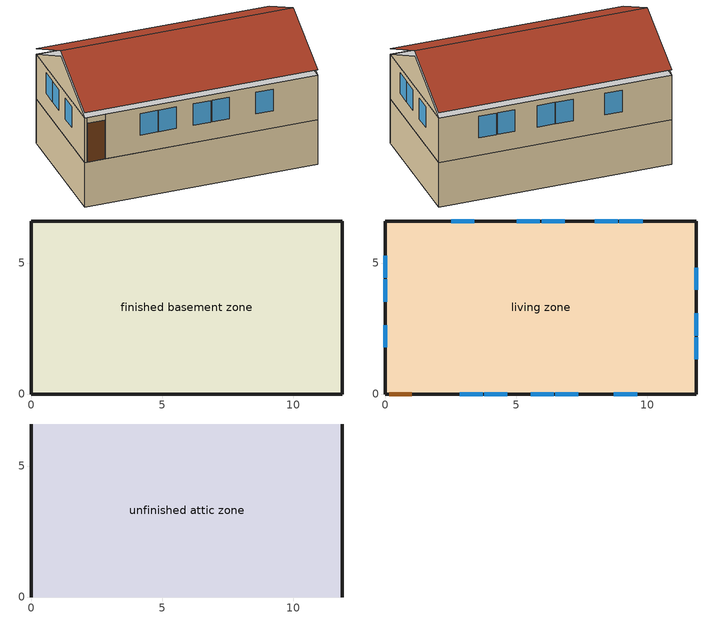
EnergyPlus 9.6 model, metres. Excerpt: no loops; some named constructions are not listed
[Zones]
finished basement zone
 floor foundation (FloorFndGrndFinB): 0,0 0,6.6 11.89,6.6 11.89,0 z-2.44
 wall foundation (WallFndGrndFinB): 0,6.6 0,0 11.89,0 11.89,6.6 0,6.6 z-2.44:0
living zone
 floor to finished basement zone (FloorFinUninsFin): 0,0 0,6.6 11.89,6.6 11.89,0 z0
 wall outside (WallExtInsFin): 0.13,0 1.05,0 11.89,0 11.89,6.6 0,6.6 0,0 0.13,0 z0:2.44
 window (WindowConstruction): 0,5.28 0,4.43 / 0,4.37 0,3.52 / 0,2.63 0,1.78 / 11.89,1.32 11.89,2.17 / 11.89,2.23 11.89,3.08 / 11.89,3.98 11.89,4.83 z1:2.13; 9.83,6.6 8.95,6.6 / 8.88,6.6 8,6.6 / 6.86,6.6 5.97,6.6 / 5.91,6.6 5.03,6.6 / 3.41,6.6 2.53,6.6 / 2.84,0 3.73,0 / 3.79,0 4.67,0 / 5.55,0 6.44,0 / 6.5,0 7.38,0 / 8.74,0 9.62,0 z0.95:2.13
 door (Door): 0.15,0 1.02,0 z0:2.13
unfinished attic zone
 floor to living zone (FloorFinInsUnfinAttic): 0,6.6 11.89,6.6 11.89,0 0,0 z2.44
 wall outside (WallExtUninsUnfin): 0,3.3,4.09 0,6.6,2.44 0,0,2.44; 11.89,3.3,4.09 11.89,0,2.44 11.89,6.6,2.44
 roof outside (RoofUnfinInsExt): 11.89,3.3,4.39 0,3.3,4.39 0,0,2.74 11.89,0,2.74; 0,3.3,4.39 11.89,3.3,4.39 11.89,6.6,2.74 0,6.6,2.74
[Material] Roughness=Rough
Name | Thickness {m} | Conductivity {W/m-K} | Density {kg/m3} | Specific Heat {J/kg-K} | Thermal Absorptance | Solar Absorptance | Visible Absorptance
Drywall 0.5 in. | 0.0127 | 0.160291 | 801 | 837.4 | 0.9 | 0.5 | 0.1
Floor Covering | 0.0127 | 0.0433444 | 54.468 | 1339.84 | 0.9 | 0.9 | 0.7
FloorFinStudAndAirFloor | 0.1397 | 0.557395 | 67.691 | 1210.98 | 0.9 | 0.5 | 0.9
FloorUAAdditionalCeilingIns | 0.050038 | 0.060696 | 16.02 | 1046.75 | 0.9 | 0.7 | 0.7
FloorUATrussandIns | 0.0889 | 0.0634876 | 50.7834 | 1165.1 | 0.9 | 0.5 | 0.9
RoofSheathing | 0.01905 | 0.115458 | 512.64 | 1214.23 | 0.82 | 0.3 | 0.3
Wood Floor | 0.015875 | 0.115458 | 544.68 | 1214.23 | 0.9 | 0.7 | 0.7
[Construction]
FloorFinInsUnfinAttic Reversed: FloorUAAdditionalCeilingIns, FloorUATrussandIns, Drywall 0.5 in.
FloorFinUninsFin Reversed: Floor Covering, Wood Floor, RoofSheathing, FloorFinStudAndAirFloor, Drywall 0.5 in.
[Schedule:Day:Interval]
res mv_1 bath exhaust schedule allday1; res mv_1 bath exhaust schedule allday10; res mv_1 bath exhaust schedule allday11; res mv_1 bath exhaust schedule allday12; res mv_1 bath exhaust schedule allday2; res mv_1 bath exhaust schedule allday3; res mv_1 bath exhaust schedule allday4; res mv_1 bath exhaust schedule allday5; res mv_1 bath exhaust schedule allday6; res mv_1 bath exhaust schedule allday7; res mv_1 bath exhaust schedule allday8; res mv_1 bath exhaust schedule allday9: No, 22:00, 0, 23:00, 1, 24:00, 0
res mv_1 bath exhaust schedule summer design; res mv_1 range exhaust schedule summer design: No, 24:00, 1
res mv_1 bath exhaust schedule winter design; res mv_1 range exhaust schedule winter design; Schedule Day 14; Schedule Day 15; Schedule Day 18; Schedule Day 19: No, 24:00, 0
res mv_1 range exhaust schedule allday1; res mv_1 range exhaust schedule allday10; res mv_1 range exhaust schedule allday11; res mv_1 range exhaust schedule allday12; res mv_1 range exhaust schedule allday2; res mv_1 range exhaust schedule allday3; res mv_1 range exhaust schedule allday4; res mv_1 range exhaust schedule allday5; res mv_1 range exhaust schedule allday6; res mv_1 range exhaust schedule allday7; res mv_1 range exhaust schedule allday8; res mv_1 range exhaust schedule allday9: No, 16:00, 0, 17:00, 1, 24:00, 0
res nv_1 availability schedule allday1 on; res nv_1 availability schedule allday1 on 1; res nv_1 availability schedule allday1 on 10; res nv_1 availability schedule allday1 on 11; res nv_1 availability schedule allday1 on 2; res nv_1 availability schedule allday1 on 3; res nv_1 availability schedule allday1 on 4; res nv_1 availability schedule allday1 on 5; res nv_1 availability schedule allday1 on 6; res nv_1 availability schedule allday1 on 7; res nv_1 availability schedule allday1 on 8; res nv_1 availability schedule allday1 on 9: No, 01:00, 1, 02:00, 1, 03:00, 1, 04:00, 1, 05:00, 1, 06:00, 1, 07:00, 1, 08:00, 1, 09:00, 1, 10:00, 1, 11:00, 1, 12:00, 1, 13:00, 1, 14:00, 1, 15:00, 1, 16:00, 1, 17:00, 1, 18:00, 1, 19:00, 1, 20:00, 1, 21:00, 1, 22:00, 1, 23:00, 1, 24:00, 1
res nv_1 temp schedule allday1; res nv_1 temp schedule allday10; res nv_1 temp schedule allday11; res nv_1 temp schedule allday12; res nv_1 temp schedule allday2; res nv_1 temp schedule allday3; res nv_1 temp schedule allday4; res nv_1 temp schedule allday5: No, 24:00, 23.3333
res nv_1 temp schedule allday6; res nv_1 temp schedule allday7; res nv_1 temp schedule allday8; res nv_1 temp schedule allday9: No, 24:00, 24.4444
[Schedule:Week:Daily]
res mv_1 range exhaust schedule Week Rule - Oct29-Nov4: res mv_1 range exhaust schedule allday10, res mv_1 range exhaust schedule allday10, res mv_1 range exhaust schedule allday10, res mv_1 range exhaust schedule allday11, res mv_1 range exhaust schedule allday11, res mv_1 range exhaust schedule allday11, res mv_1 range exhaust schedule allday11, Schedule Day 18, res mv_1 range exhaust schedule summer design, res mv_1 range exhaust schedule winter design, Schedule Day 18, Schedule Day 18
res mv_1 range exhaust schedule Week Rule - Nov5-Nov25: res mv_1 range exhaust schedule allday11, res mv_1 range exhaust schedule allday11, res mv_1 range exhaust schedule allday11, res mv_1 range exhaust schedule allday11, res mv_1 range exhaust schedule allday11, res mv_1 range exhaust schedule allday11, res mv_1 range exhaust schedule allday11, Schedule Day 18, res mv_1 range exhaust schedule summer design, res mv_1 range exhaust schedule winter design, Schedule Day 18, Schedule Day 18
res mv_1 range exhaust schedule Week Rule - Nov26-Dec2: res mv_1 range exhaust schedule allday11, res mv_1 range exhaust schedule allday11, res mv_1 range exhaust schedule allday11, res mv_1 range exhaust schedule allday11, res mv_1 range exhaust schedule allday11, res mv_1 range exhaust schedule allday12, res mv_1 range exhaust schedule allday12, Schedule Day 18, res mv_1 range exhaust schedule summer design, res mv_1 range exhaust schedule winter design, Schedule Day 18, Schedule Day 18
res mv_1 range exhaust schedule Week Rule - Dec3-Dec31: res mv_1 range exhaust schedule allday12, res mv_1 range exhaust schedule allday12, res mv_1 range exhaust schedule allday12, res mv_1 range exhaust schedule allday12, res mv_1 range exhaust schedule allday12, res mv_1 range exhaust schedule allday12, res mv_1 range exhaust schedule allday12, Schedule Day 18, res mv_1 range exhaust schedule summer design, res mv_1 range exhaust schedule winter design, Schedule Day 18, Schedule Day 18
res nv_1 avail schedule Week Rule - Jan1-Jan28: Schedule Day 15, res nv_1 availability schedule allday1 on, Schedule Day 15, res nv_1 availability schedule allday1 on, Schedule Day 15, res nv_1 availability schedule allday1 on, Schedule Day 15, Schedule Day 15, Schedule Day 15, Schedule Day 15, Schedule Day 15, Schedule Day 15
res nv_1 avail schedule Week Rule - Jan29-Feb4: Schedule Day 15, res nv_1 availability schedule allday1 on, Schedule Day 15, res nv_1 availability schedule allday1 on 1, Schedule Day 15, res nv_1 availability schedule allday1 on 1, Schedule Day 15, Schedule Day 15, Schedule Day 15, Schedule Day 15, Schedule Day 15, Schedule Day 15
res nv_1 avail schedule Week Rule - Feb5-Feb25: Schedule Day 15, res nv_1 availability schedule allday1 on 1, Schedule Day 15, res nv_1 availability schedule allday1 on 1, Schedule Day 15, res nv_1 availability schedule allday1 on 1, Schedule Day 15, Schedule Day 15, Schedule Day 15, Schedule Day 15, Schedule Day 15, Schedule Day 15
res nv_1 avail schedule Week Rule - Feb26-Mar4: Schedule Day 15, res nv_1 availability schedule allday1 on 1, Schedule Day 15, res nv_1 availability schedule allday1 on 2, Schedule Day 15, res nv_1 availability schedule allday1 on 2, Schedule Day 15, Schedule Day 15, Schedule Day 15, Schedule Day 15, Schedule Day 15, Schedule Day 15
res nv_1 avail schedule Week Rule - Mar5-Apr1: Schedule Day 15, res nv_1 availability schedule allday1 on 2, Schedule Day 15, res nv_1 availability schedule allday1 on 2, Schedule Day 15, res nv_1 availability schedule allday1 on 2, Schedule Day 15, Schedule Day 15, Schedule Day 15, Schedule Day 15, Schedule Day 15, Schedule Day 15
res nv_1 avail schedule Week Rule - Apr2-Apr29: Schedule Day 15, res nv_1 availability schedule allday1 on 3, Schedule Day 15, res nv_1 availability schedule allday1 on 3, Schedule Day 15, res nv_1 availability schedule allday1 on 3, Schedule Day 15, Schedule Day 15, Schedule Day 15, Schedule Day 15, Schedule Day 15, Schedule Day 15
res nv_1 avail schedule Week Rule - Apr30-May27: Schedule Day 15, res nv_1 availability schedule allday1 on 4, Schedule Day 15, res nv_1 availability schedule allday1 on 4, Schedule Day 15, res nv_1 availability schedule allday1 on 4, Schedule Day 15, Schedule Day 15, Schedule Day 15, Schedule Day 15, Schedule Day 15, Schedule Day 15
res nv_1 avail schedule Week Rule - May28-Jun3: Schedule Day 15, res nv_1 availability schedule allday1 on 4, Schedule Day 15, res nv_1 availability schedule allday1 on 4, Schedule Day 15, res nv_1 availability schedule allday1 on 5, Schedule Day 15, Schedule Day 15, Schedule Day 15, Schedule Day 15, Schedule Day 15, Schedule Day 15
res nv_1 avail schedule Week Rule - Jun4-Jul1: Schedule Day 15, res nv_1 availability schedule allday1 on 5, Schedule Day 15, res nv_1 availability schedule allday1 on 5, Schedule Day 15, res nv_1 availability schedule allday1 on 5, Schedule Day 15, Schedule Day 15, Schedule Day 15, Schedule Day 15, Schedule Day 15, Schedule Day 15
res nv_1 avail schedule Week Rule - Jul2-Jul29: Schedule Day 15, res nv_1 availability schedule allday1 on 6, Schedule Day 15, res nv_1 availability schedule allday1 on 6, Schedule Day 15, res nv_1 availability schedule allday1 on 6, Schedule Day 15, Schedule Day 15, Schedule Day 15, Schedule Day 15, Schedule Day 15, Schedule Day 15
res nv_1 avail schedule Week Rule - Jul30-Aug5: Schedule Day 15, res nv_1 availability schedule allday1 on 6, Schedule Day 15, res nv_1 availability schedule allday1 on 7, Schedule Day 15, res nv_1 availability schedule allday1 on 7, Schedule Day 15, Schedule Day 15, Schedule Day 15, Schedule Day 15, Schedule Day 15, Schedule Day 15
res nv_1 avail schedule Week Rule - Aug6-Aug26: Schedule Day 15, res nv_1 availability schedule allday1 on 7, Schedule Day 15, res nv_1 availability schedule allday1 on 7, Schedule Day 15, res nv_1 availability schedule allday1 on 7, Schedule Day 15, Schedule Day 15, Schedule Day 15, Schedule Day 15, Schedule Day 15, Schedule Day 15
res nv_1 avail schedule Week Rule - Aug27-Sep2: Schedule Day 15, res nv_1 availability schedule allday1 on 7, Schedule Day 15, res nv_1 availability schedule allday1 on 7, Schedule Day 15, res nv_1 availability schedule allday1 on 8, Schedule Day 15, Schedule Day 15, Schedule Day 15, Schedule Day 15, Schedule Day 15, Schedule Day 15
res nv_1 avail schedule Week Rule - Sep3-Sep30: Schedule Day 15, res nv_1 availability schedule allday1 on 8, Schedule Day 15, res nv_1 availability schedule allday1 on 8, Schedule Day 15, res nv_1 availability schedule allday1 on 8, Schedule Day 15, Schedule Day 15, Schedule Day 15, Schedule Day 15, Schedule Day 15, Schedule Day 15
res nv_1 avail schedule Week Rule - Oct1-Oct28: Schedule Day 15, res nv_1 availability schedule allday1 on 9, Schedule Day 15, res nv_1 availability schedule allday1 on 9, Schedule Day 15, res nv_1 availability schedule allday1 on 9, Schedule Day 15, Schedule Day 15, Schedule Day 15, Schedule Day 15, Schedule Day 15, Schedule Day 15
res nv_1 avail schedule Week Rule - Oct29-Nov4: Schedule Day 15, res nv_1 availability schedule allday1 on 9, Schedule Day 15, res nv_1 availability schedule allday1 on 10, Schedule Day 15, res nv_1 availability schedule allday1 on 10, Schedule Day 15, Schedule Day 15, Schedule Day 15, Schedule Day 15, Schedule Day 15, Schedule Day 15
res nv_1 avail schedule Week Rule - Nov5-Nov25: Schedule Day 15, res nv_1 availability schedule allday1 on 10, Schedule Day 15, res nv_1 availability schedule allday1 on 10, Schedule Day 15, res nv_1 availability schedule allday1 on 10, Schedule Day 15, Schedule Day 15, Schedule Day 15, Schedule Day 15, Schedule Day 15, Schedule Day 15
res nv_1 avail schedule Week Rule - Nov26-Dec2: Schedule Day 15, res nv_1 availability schedule allday1 on 10, Schedule Day 15, res nv_1 availability schedule allday1 on 10, Schedule Day 15, res nv_1 availability schedule allday1 on 11, Schedule Day 15, Schedule Day 15, Schedule Day 15, Schedule Day 15, Schedule Day 15, Schedule Day 15
res nv_1 avail schedule Week Rule - Dec3-Dec31: Schedule Day 15, res nv_1 availability schedule allday1 on 11, Schedule Day 15, res nv_1 availability schedule allday1 on 11, Schedule Day 15, res nv_1 availability schedule allday1 on 11, Schedule Day 15, Schedule Day 15, Schedule Day 15, Schedule Day 15, Schedule Day 15, Schedule Day 15
res nv_1 temp schedule Week Rule - Jan1-Jan28: res nv_1 temp schedule allday1, res nv_1 temp schedule allday1, res nv_1 temp schedule allday1, res nv_1 temp schedule allday1, res nv_1 temp schedule allday1, res nv_1 temp schedule allday1, res nv_1 temp schedule allday1, Schedule Day 14, Schedule Day 14, Schedule Day 14, Schedule Day 14, Schedule Day 14
res nv_1 temp schedule Week Rule - Jan29-Feb4: res nv_1 temp schedule allday1, res nv_1 temp schedule allday1, res nv_1 temp schedule allday1, res nv_1 temp schedule allday2, res nv_1 temp schedule allday2, res nv_1 temp schedule allday2, res nv_1 temp schedule allday2, Schedule Day 14, Schedule Day 14, Schedule Day 14, Schedule Day 14, Schedule Day 14
res nv_1 temp schedule Week Rule - Feb5-Feb25: res nv_1 temp schedule allday2, res nv_1 temp schedule allday2, res nv_1 temp schedule allday2, res nv_1 temp schedule allday2, res nv_1 temp schedule allday2, res nv_1 temp schedule allday2, res nv_1 temp schedule allday2, Schedule Day 14, Schedule Day 14, Schedule Day 14, Schedule Day 14, Schedule Day 14
res nv_1 temp schedule Week Rule - Feb26-Mar4: res nv_1 temp schedule allday2, res nv_1 temp schedule allday2, res nv_1 temp schedule allday2, res nv_1 temp schedule allday3, res nv_1 temp schedule allday3, res nv_1 temp schedule allday3, res nv_1 temp schedule allday3, Schedule Day 14, Schedule Day 14, Schedule Day 14, Schedule Day 14, Schedule Day 14
res nv_1 temp schedule Week Rule - Mar5-Mar25: res nv_1 temp schedule allday3, res nv_1 temp schedule allday3, res nv_1 temp schedule allday3, res nv_1 temp schedule allday3, res nv_1 temp schedule allday3, res nv_1 temp schedule allday3, res nv_1 temp schedule allday3, Schedule Day 14, Schedule Day 14, Schedule Day 14, Schedule Day 14, Schedule Day 14
res nv_1 temp schedule Week Rule - Mar26-Apr1: res nv_1 temp schedule allday3, res nv_1 temp schedule allday3, res nv_1 temp schedule allday3, res nv_1 temp schedule allday3, res nv_1 temp schedule allday3, res nv_1 temp schedule allday3, res nv_1 temp schedule allday4, Schedule Day 14, Schedule Day 14, Schedule Day 14, Schedule Day 14, Schedule Day 14
res nv_1 temp schedule Week Rule - Apr2-Apr29: res nv_1 temp schedule allday4, res nv_1 temp schedule allday4, res nv_1 temp schedule allday4, res nv_1 temp schedule allday4, res nv_1 temp schedule allday4, res nv_1 temp schedule allday4, res nv_1 temp schedule allday4, Schedule Day 14, Schedule Day 14, Schedule Day 14, Schedule Day 14, Schedule Day 14
res nv_1 temp schedule Week Rule - Apr30-May6: res nv_1 temp schedule allday4, res nv_1 temp schedule allday5, res nv_1 temp schedule allday5, res nv_1 temp schedule allday5, res nv_1 temp schedule allday5, res nv_1 temp schedule allday5, res nv_1 temp schedule allday5, Schedule Day 14, Schedule Day 14, Schedule Day 14, Schedule Day 14, Schedule Day 14
res nv_1 temp schedule Week Rule - May7-May27: res nv_1 temp schedule allday5, res nv_1 temp schedule allday5, res nv_1 temp schedule allday5, res nv_1 temp schedule allday5, res nv_1 temp schedule allday5, res nv_1 temp schedule allday5, res nv_1 temp schedule allday5, Schedule Day 14, Schedule Day 14, Schedule Day 14, Schedule Day 14, Schedule Day 14
res nv_1 temp schedule Week Rule - May28-Jun3: res nv_1 temp schedule allday5, res nv_1 temp schedule allday5, res nv_1 temp schedule allday5, res nv_1 temp schedule allday5, res nv_1 temp schedule allday6, res nv_1 temp schedule allday6, res nv_1 temp schedule allday6, Schedule Day 14, Schedule Day 14, Schedule Day 14, Schedule Day 14, Schedule Day 14
res nv_1 temp schedule Week Rule - Jun4-Jun24: res nv_1 temp schedule allday6, res nv_1 temp schedule allday6, res nv_1 temp schedule allday6, res nv_1 temp schedule allday6, res nv_1 temp schedule allday6, res nv_1 temp schedule allday6, res nv_1 temp schedule allday6, Schedule Day 14, Schedule Day 14, Schedule Day 14, Schedule Day 14, Schedule Day 14
res nv_1 temp schedule Week Rule - Jun25-Jul1: res nv_1 temp schedule allday6, res nv_1 temp schedule allday6, res nv_1 temp schedule allday6, res nv_1 temp schedule allday6, res nv_1 temp schedule allday6, res nv_1 temp schedule allday6, res nv_1 temp schedule allday7, Schedule Day 14, Schedule Day 14, Schedule Day 14, Schedule Day 14, Schedule Day 14
res nv_1 temp schedule Week Rule - Jul2-Jul29: res nv_1 temp schedule allday7, res nv_1 temp schedule allday7, res nv_1 temp schedule allday7, res nv_1 temp schedule allday7, res nv_1 temp schedule allday7, res nv_1 temp schedule allday7, res nv_1 temp schedule allday7, Schedule Day 14, Schedule Day 14, Schedule Day 14, Schedule Day 14, Schedule Day 14
res nv_1 temp schedule Week Rule - Jul30-Aug5: res nv_1 temp schedule allday7, res nv_1 temp schedule allday7, res nv_1 temp schedule allday8, res nv_1 temp schedule allday8, res nv_1 temp schedule allday8, res nv_1 temp schedule allday8, res nv_1 temp schedule allday8, Schedule Day 14, Schedule Day 14, Schedule Day 14, Schedule Day 14, Schedule Day 14
res nv_1 temp schedule Week Rule - Aug6-Aug26: res nv_1 temp schedule allday8, res nv_1 temp schedule allday8, res nv_1 temp schedule allday8, res nv_1 temp schedule allday8, res nv_1 temp schedule allday8, res nv_1 temp schedule allday8, res nv_1 temp schedule allday8, Schedule Day 14, Schedule Day 14, Schedule Day 14, Schedule Day 14, Schedule Day 14
res nv_1 temp schedule Week Rule - Aug27-Sep2: res nv_1 temp schedule allday8, res nv_1 temp schedule allday8, res nv_1 temp schedule allday8, res nv_1 temp schedule allday8, res nv_1 temp schedule allday8, res nv_1 temp schedule allday9, res nv_1 temp schedule allday9, Schedule Day 14, Schedule Day 14, Schedule Day 14, Schedule Day 14, Schedule Day 14
res nv_1 temp schedule Week Rule - Sep3-Sep30: res nv_1 temp schedule allday9, res nv_1 temp schedule allday9, res nv_1 temp schedule allday9, res nv_1 temp schedule allday9, res nv_1 temp schedule allday9, res nv_1 temp schedule allday9, res nv_1 temp schedule allday9, Schedule Day 14, Schedule Day 14, Schedule Day 14, Schedule Day 14, Schedule Day 14
res nv_1 temp schedule Week Rule - Oct1-Oct28: res nv_1 temp schedule allday10, res nv_1 temp schedule allday10, res nv_1 temp schedule allday10, res nv_1 temp schedule allday10, res nv_1 temp schedule allday10, res nv_1 temp schedule allday10, res nv_1 temp schedule allday10, Schedule Day 14, Schedule Day 14, Schedule Day 14, Schedule Day 14, Schedule Day 14
res nv_1 temp schedule Week Rule - Oct29-Nov4: res nv_1 temp schedule allday10, res nv_1 temp schedule allday10, res nv_1 temp schedule allday10, res nv_1 temp schedule allday11, res nv_1 temp schedule allday11, res nv_1 temp schedule allday11, res nv_1 temp schedule allday11, Schedule Day 14, Schedule Day 14, Schedule Day 14, Schedule Day 14, Schedule Day 14
res nv_1 temp schedule Week Rule - Nov5-Nov25: res nv_1 temp schedule allday11, res nv_1 temp schedule allday11, res nv_1 temp schedule allday11, res nv_1 temp schedule allday11, res nv_1 temp schedule allday11, res nv_1 temp schedule allday11, res nv_1 temp schedule allday11, Schedule Day 14, Schedule Day 14, Schedule Day 14, Schedule Day 14, Schedule Day 14
res nv_1 temp schedule Week Rule - Nov26-Dec2: res nv_1 temp schedule allday11, res nv_1 temp schedule allday11, res nv_1 temp schedule allday11, res nv_1 temp schedule allday11, res nv_1 temp schedule allday11, res nv_1 temp schedule allday12, res nv_1 temp schedule allday12, Schedule Day 14, Schedule Day 14, Schedule Day 14, Schedule Day 14, Schedule Day 14
res nv_1 temp schedule Week Rule - Dec3-Dec31: res nv_1 temp schedule allday12, res nv_1 temp schedule allday12, res nv_1 temp schedule allday12, res nv_1 temp schedule allday12, res nv_1 temp schedule allday12, res nv_1 temp schedule allday12, res nv_1 temp schedule allday12, Schedule Day 14, Schedule Day 14, Schedule Day 14, Schedule Day 14, Schedule Day 14
